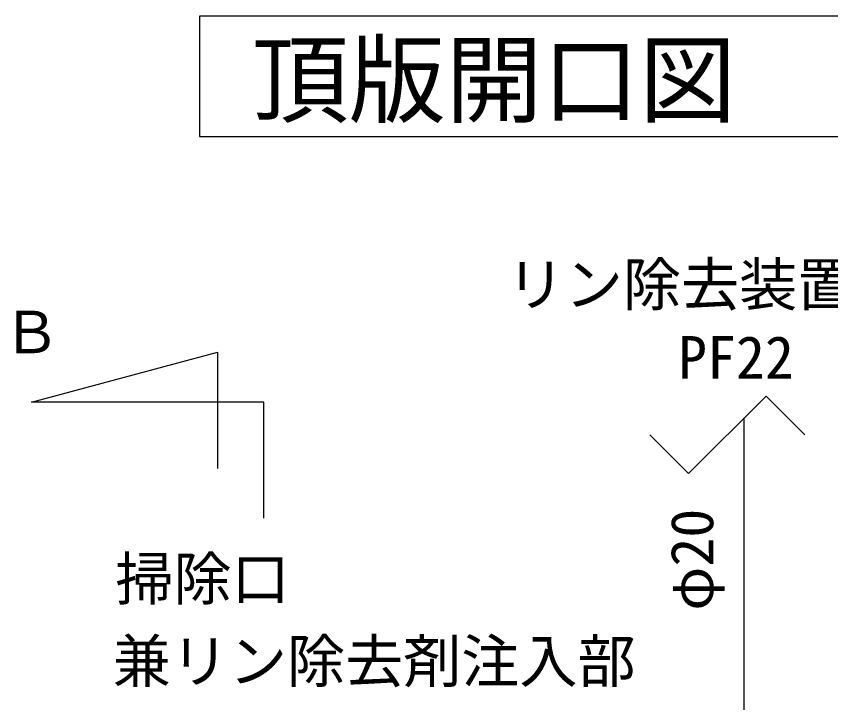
# Model space of a CAD drawing. Units: millimetres, scale not verified. Extents: x -22401 to 8910, y -6308 to 6308.
# Drawn here: x -5695 to -4433, y 2019 to 3082 of the extents above; entities that cross this region are included whole.
import ezdxf
from ezdxf.enums import TextEntityAlignment as Align

# ---------------------------------------------------------------- set-up
doc = ezdxf.new("R2010")
doc.units = ezdxf.units.MM
doc.header["$LTSCALE"] = 30
for name, color, linetype, lineweight in [('0-2_空気管', 3, 'Continuous', 25), ('0-5_機器', 3, 'Continuous', 25), ('0-6_文字', 3, 'Continuous', 25), ('0-C_07', 3, 'Continuous', 25)]:
    doc.layers.add(name, color=color, linetype=linetype, lineweight=lineweight)
doc.styles.add('ＭＳ ゴシック', font='')
doc.styles.get('ＭＳ ゴシック').set_extended_font_data('MS Gothic')

msp = doc.modelspace()

# ---------------------------------------------------------------- linework, layer by layer
at = {"layer": '0-2_空気管'}
for p, q in [((-5383.25, 2561.81), (-5383.25, 2381.81)), ((-5311.25, 2304.64), (-5311.25, 2484.64))]:
    msp.add_line(p, q, dxfattribs=at)
msp.add_lwpolyline([(-5311.25, 2484.64), (-5671.25, 2484.64), (-5383.25, 2561.81)], dxfattribs=at)
at = {"layer": '0-5_機器'}
msp.add_lwpolyline([(-3381.84, 2896.1), (-3381.84, 3082.41), (-5411.17, 3082.41), (-5411.17, 2896.1)], close=True, dxfattribs=at)
at = {"layer": '0-C_07', "color": 7}
for p, q in [((-4533.31, 2493.97), (-4653.31, 2373.97)), ((-4473.31, 2433.97), (-4533.31, 2493.97)), ((-4653.31, 2373.97), (-4713.31, 2433.97))]:
    msp.add_line(p, q, dxfattribs=at)
at = {"layer": '0-C_07', "color": 6}
msp.add_line((-4567.18, 1432.92), (-4567.18, 2460.11), dxfattribs=at)

# ---------------------------------------------------------------- texts
at = {"layer": '0-2_空気管', "color": 4, "style": 'ＭＳ ゴシック'}
msp.add_text('Ｂ', height=65.98, dxfattribs=at).set_placement((-5716.51, 2540.49), align=Align.BOTTOM_LEFT)
msp.add_text('φ20', height=65.98, rotation=90, dxfattribs=at).set_placement((-4595.41, 2161.5), align=Align.BOTTOM_LEFT)
at = {"layer": '0-5_機器', "color": 4, "style": 'ＭＳ ゴシック'}
msp.add_text('頂版開口図', height=110, dxfattribs=at).set_placement((-5329.92, 2896.13), align=Align.BOTTOM_LEFT)
at = {"layer": '0-6_文字', "color": 4, "style": 'ＭＳ ゴシック'}
for s, p in [('リン除去装置より', (-4935.09, 2614.32)), ('PF22', (-4669.76, 2501.23)), ('掃除口', (-5541.38, 2158.33)), ('兼リン除去剤注入部', (-5545.5, 2030.57))]:
    msp.add_text(s, height=65.98, dxfattribs=at).set_placement(p, align=Align.BOTTOM_LEFT)

doc.saveas('drawing.dxf')
